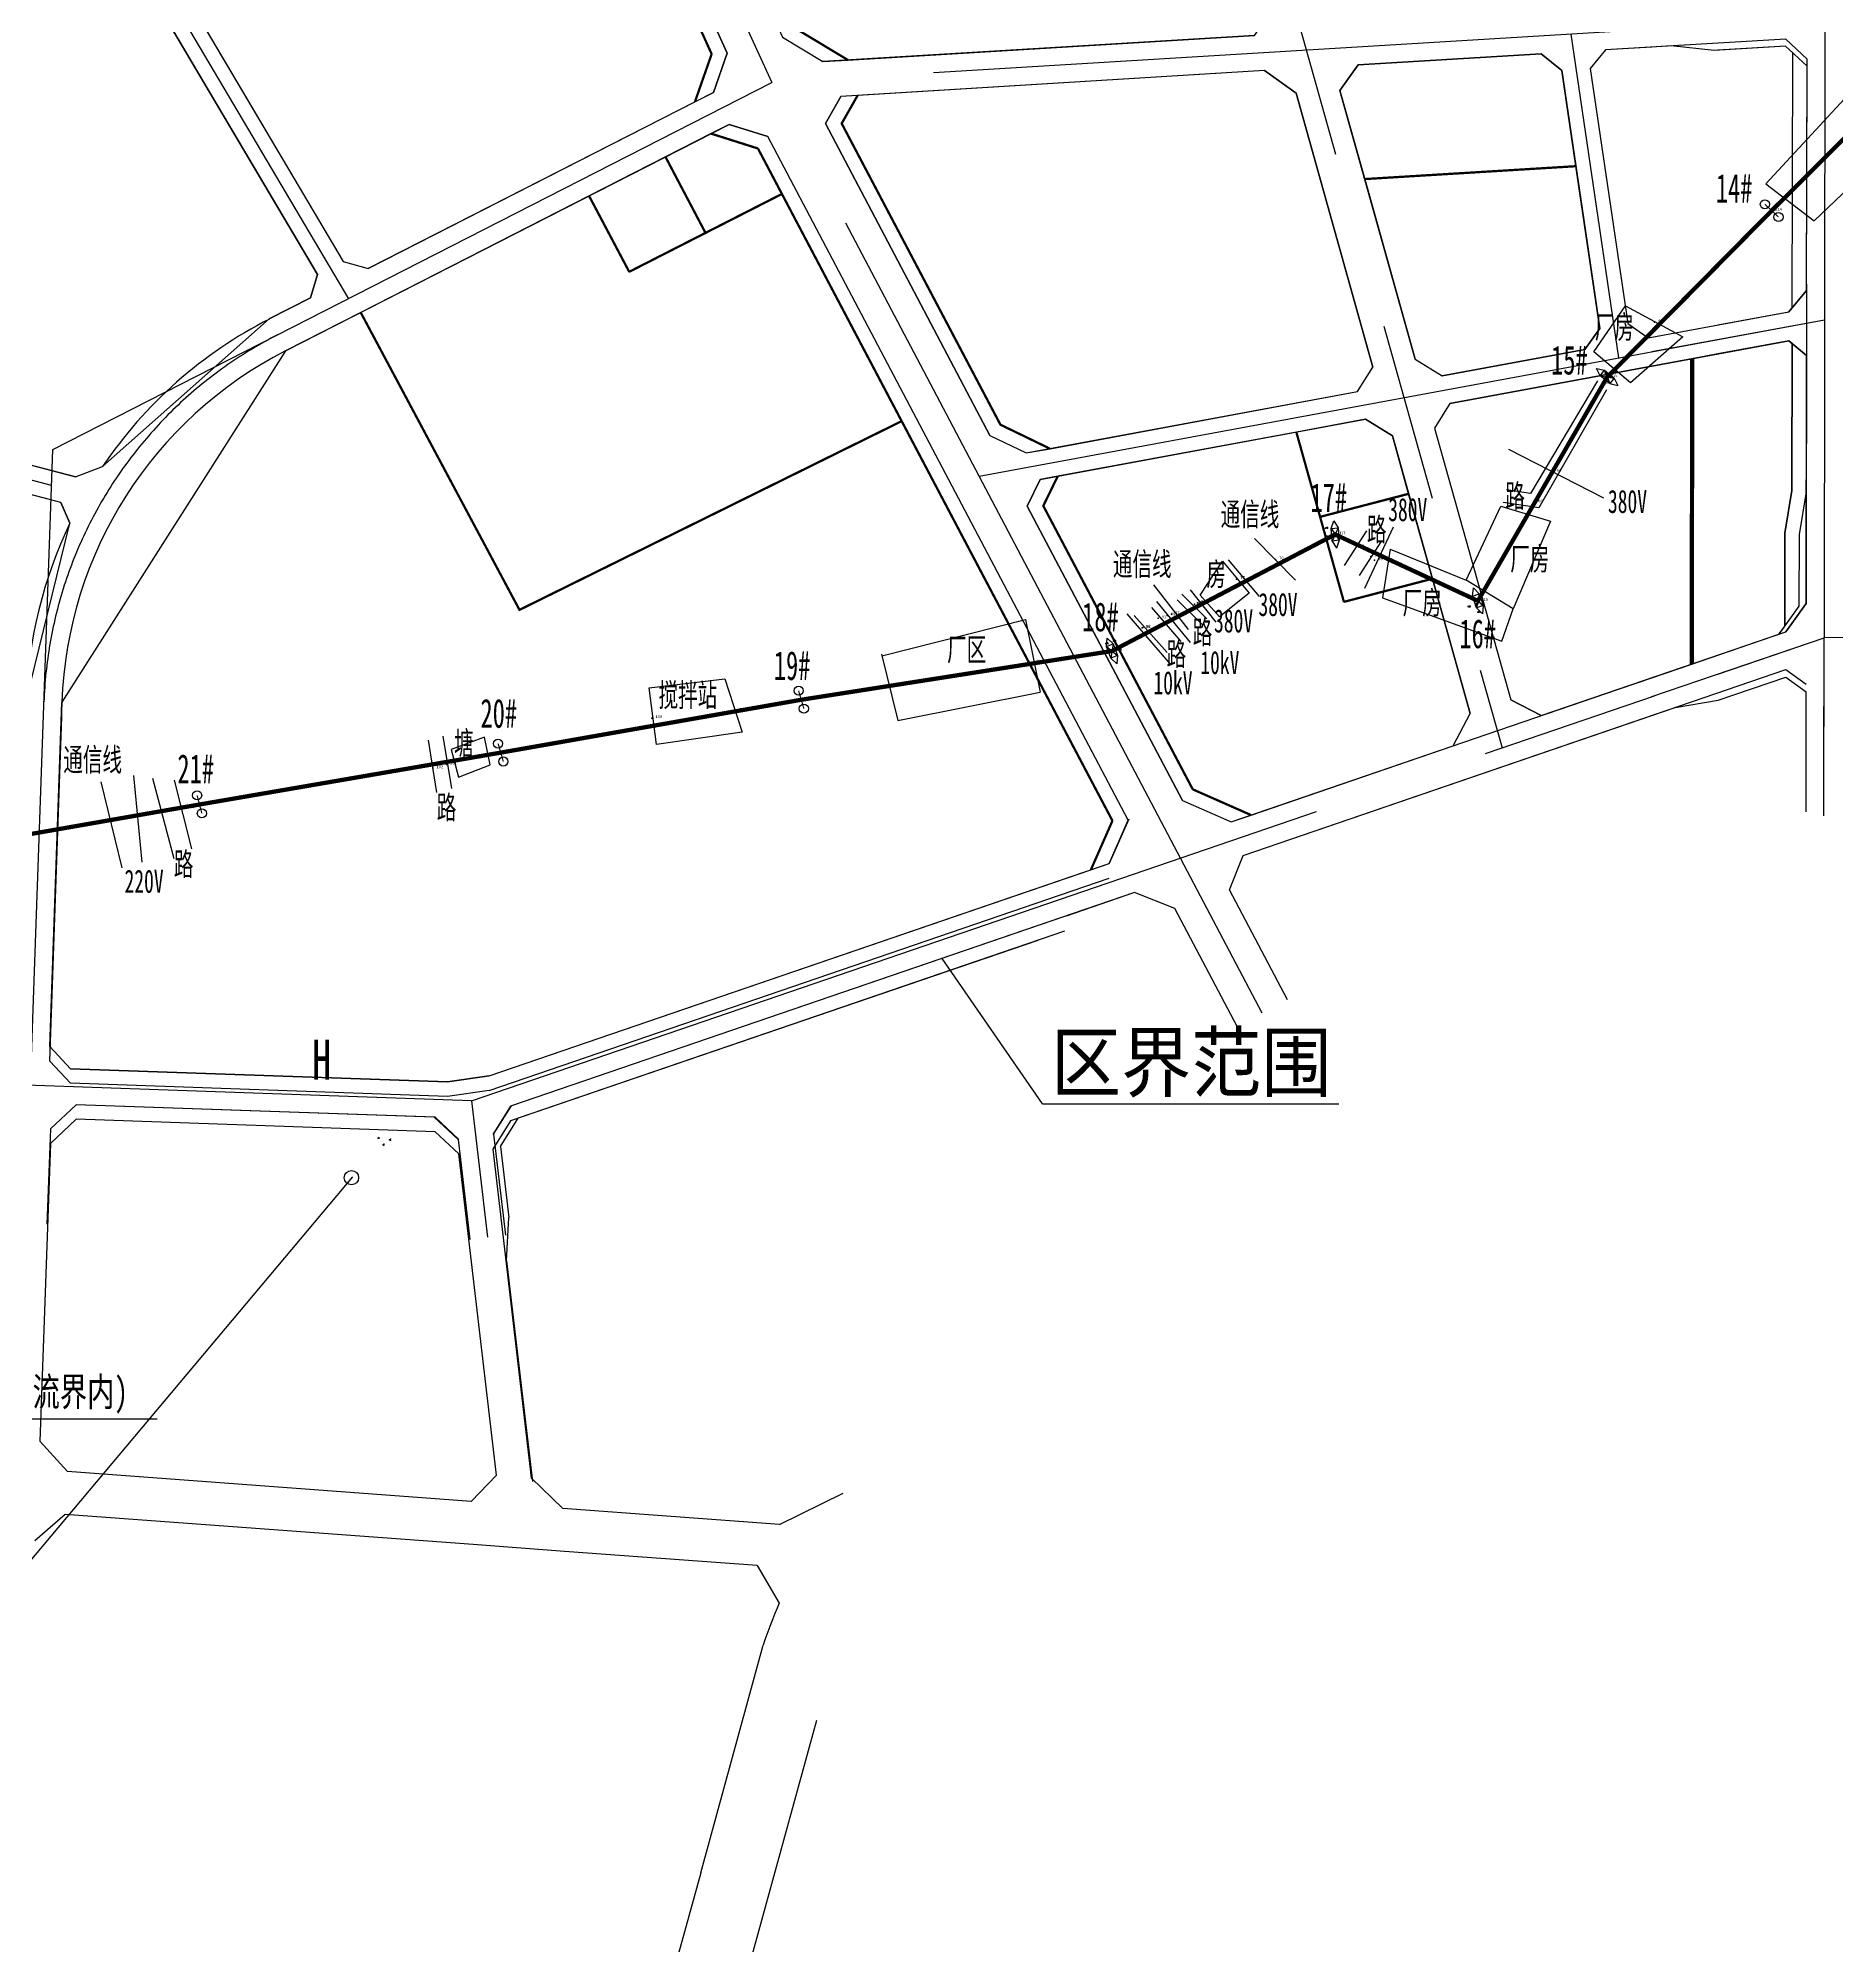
# Model space of a CAD drawing. Header units: inches. Extents: x 10610 to 28805, y 1423 to 10487.
# Drawn here: x 15224 to 16483, y 3544 to 4879 of the extents above; entities that cross this region are included whole.
import ezdxf

# ---------------------------------------------------------------- set-up
doc = ezdxf.new("R2010")
doc.units = ezdxf.units.IN
doc.header["$LTSCALE"] = 10
doc.header["$MEASUREMENT"] = 0
for name, pattern in [('CENTER', [2, 1.25, -0.25, 0.25, -0.25]), ('DASHED', [0.75, 0.5, -0.25]), ('DASHEDX2', [1.5, 1, -0.5])]:
    doc.linetypes.add(name, pattern=pattern)
for name, color, linetype in [('110kV', 1, 'Continuous'), ('1名称', 7, 'Continuous'), ('1地块界线', 7, 'DASHEDX2'), ('1道路中线', 7, 'CENTER'), ('1道路红线', 7, 'Continuous'), ('80m线', 7, 'DASHED'), ('B-C', 233, 'Continuous'), ('B-C51', 241, 'Continuous'), ('B-G11', 94, 'Continuous'), ('B-G12', 102, 'Continuous'), ('B-R21', 51, 'Continuous'), ('B-R22-X', 21, 'Continuous'), ('B-R22-Y', 21, 'Continuous'), ('B-R24', 72, 'Continuous'), ('B-U3', 144, 'Continuous'), ('Error_Layer', 7, 'Continuous'), ('g规划电缆隧道', 1, 'Continuous'), ('ZDH', 1, 'Continuous'), ('双流尖石二线迁改', 7, 'Continuous'), ('锦能图框', 7, 'Continuous'), ('防护绿地', 5, 'Continuous')]:
    doc.layers.add(name, color=color, linetype=linetype)
doc.styles.add('GTF_XW', font='', dxfattribs={"width": 0.85})
doc.styles.add('HZ', font='rs.shx', dxfattribs={"width": 0.8, "bigfont": 'hztxt.shx'})
doc.styles.get("Standard").update_dxf_attribs({"font": ''})
doc.styles.add('宋体', font='', dxfattribs={"width": 0.9})
doc.styles.get('GTF_XW').set_extended_font_data('SimSun')
doc.styles.get('Standard').set_extended_font_data('SimSun')
doc.styles.get('宋体').set_extended_font_data('SimSun')

# ---------------------------------------------------------------- blocks, each defined once
blk = doc.blocks.new('275275')
at = {"const_width": 1}
blk.add_lwpolyline([(16382.7, 6606.4), (16399, 6606.4)], dxfattribs=at)
for centre in [(16382.7, 6606.4), (16399, 6606.4)]:
    blk.add_circle(centre, 3.99)
blk = doc.blocks.new('2742745745')
at = {"color": 8}
for p in [(16437.401, 4758.197, -6.008), (16437.401, 4758.197, -6.008), (16355.268, 4680.086, -8.607), (16355.268, 4680.086, -8.607), (16318.642, 4637.023, -7.623), (16318.642, 4637.023, -7.623), (16322.276, 4641.812, -7.448), (16322.276, 4641.812, -7.448), (16284.488, 4575.569, -7.626), (16284.488, 4575.569, -7.626), (16271.453, 4554.075, -7.755), (16271.453, 4554.075, -7.755), (16131.844, 4531.61, -7.373), (16131.844, 4531.61, -7.373), (16090.146, 4514.142, -7.287), (16090.146, 4514.142, -7.287), (16146.566, 4522.682, -6.749), (16146.566, 4522.682, -6.749), (16156.858, 4516.265, -6.765), (16156.858, 4516.265, -6.765), (16159.441, 4513.598, -7.456), (16159.441, 4513.598, -7.456), (16062.845, 4500.224, -6.817), (16062.845, 4500.224, -6.817), (16063.11, 4500.565, -6.921), (16063.11, 4500.565, -6.921), (16008.008, 4472.918, -6.322), (16008.008, 4472.918, -6.322), (16014.34, 4474.877, -6.568), (16014.34, 4474.877, -6.568), (16017.257, 4475.79, -6.569), (16017.257, 4475.79, -6.569), (16033.391, 4482.792, -6.556), (16033.391, 4482.792, -6.556), (16035.474, 4483.736, -6.583), (16035.474, 4483.736, -6.583), (16231.751, 4485.115, -7.015), (16231.751, 4485.115, -7.015), (15996.769, 4466.127, -6.19), (15996.769, 4466.127, -6.19), (15997.168, 4466.397, -6.107), (15997.168, 4466.397, -6.107), (15975.7, 4450.016, -6.587), (15975.7, 4450.016, -6.587), (15920.342, 4441.891, -6.63), (15920.342, 4441.891, -6.63), (15712.493, 4408.16, -6.763), (15712.493, 4408.16, -6.763), (15758.165, 4415.894, -3.718), (15758.165, 4415.894, -3.718), (15653.698, 4403.063, -6.226), (15653.698, 4403.063, -6.226), (15500.416, 4368.015, -5.291), (15500.416, 4368.015, -5.291), (15509.907, 4370.625, -5.202), (15509.907, 4370.625, -5.202), (15547.864, 4378.919, -6.354), (15547.864, 4378.919, -6.354), (15326.341, 4339.92, -6.998), (15326.341, 4339.92, -6.998), (15329.981, 4340.905, -6.869), (15329.981, 4340.905, -6.869), (15337.136, 4342.613, -7.08), (15337.136, 4342.613, -7.08)]:
    blk.add_point(p, dxfattribs=at)
for s, p in [('Z14', (16439.901, 4758.197)), ('49', (16357.768, 4680.086)), ('63', (16321.142, 4637.023)), ('J15', (16324.776, 4641.812)), ('64', (16286.988, 4575.569)), ('66', (16273.953, 4554.075)), ('J17', (16134.344, 4531.61)), ('70', (16092.646, 4514.142)), ('59', (16149.066, 4522.682)), ('58', (16159.358, 4516.265)), ('56', (16161.941, 4513.598)), ('74', (16065.345, 4500.224)), ('72', (16065.61, 4500.565)), ('J15', (16234.251, 4485.115)), ('91', (16010.508, 4472.918)), ('89', (16016.84, 4474.877)), ('87', (16019.757, 4475.79)), ('83', (16035.891, 4482.792)), ('81', (16037.974, 4483.736)), ('96', (15999.269, 4466.127)), ('92', (15999.668, 4466.397)), ('J18', (15978.2, 4450.016)), ('98', (15922.842, 4441.891)), ('99', (15714.993, 4408.16)), ('Z19', (15760.665, 4415.894)), ('100', (15656.198, 4403.063)), ('Z20', (15550.364, 4378.919)), ('102', (15502.916, 4368.015)), ('101', (15512.407, 4370.625)), ('107', (15328.841, 4339.92)), ('106', (15332.481, 4340.905)), ('Z21', (15339.636, 4342.613))]:
    blk.add_text(s, height=2, dxfattribs=at).set_placement(p)

msp = doc.modelspace()

# ---------------------------------------------------------------- linework, layer by layer
for p, q in [((16558.2, 4911.9), (16433.2, 4777)), ((16467.2, 4751.1), (16611.3, 4889.1)), ((16433.2, 4777), (16467.2, 4751.1)), ((16312.8, 4659.5), (16335, 4691.5)), ((16335, 4691.5), (16375.3, 4669.8)), ((16375.3, 4669.8), (16338.5, 4637.7)), ((16338.5, 4637.7), (16312.8, 4659.5)), ((16317.3, 4642.6, -7.4), (16314.8, 4647.8, -7.4)), ((16314.8, 4647.8, -7.4), (16320.4, 4646.5, -7.4)), ((16317.3, 4642.6, -7.4), (16320.4, 4646.5, -7.4)), ((16320.4, 4646.5, -7.4), (16324.1, 4637.2, -7.4)), ((16320.4, 4646.5, -7.4), (16327.2, 4641, -7.4)), ((16315.4, 4639), (16268.6, 4560.2)), ((16321.7, 4632.9), (16274.3, 4550.2)), ((16317.3, 4642.6, -7.4), (16327.2, 4641, -7.4)), ((16324.1, 4637.2, -7.4), (16317.3, 4642.6, -7.4)), ((16327.2, 4641, -7.4), (16324.1, 4637.2, -7.4)), ((16324.1, 4637.2, -7.4), (16329.8, 4635.8, -7.4)), ((16327.2, 4641, -7.4), (16329.8, 4635.8, -7.4)), ((16253.1, 4591.3), (16319.7, 4557.1)), ((16274.3, 4550.2), (16249.4, 4554)), ((16268.6, 4560.2), (16251.7, 4562.7)), ((16129, 4535.7, -7.4), (16130.9, 4541.2, -7.4)), ((16130.9, 4541.2, -7.4), (16133.9, 4536.2, -7.4)), ((16223.5, 4499.5), (16247.8, 4551.3)), ((16247.8, 4551.3), (16282.5, 4540.8)), ((16282.5, 4540.8), (16256.4, 4479.5)), ((16075.5, 4528.7), (16104.1, 4499.5)), ((16129, 4535.7, -7.4), (16133.9, 4536.2, -7.4)), ((16129, 4535.7, -7.4), (16134.7, 4527.5, -7.4)), ((16129.8, 4527, -7.4), (16129, 4535.7, -7.4)), ((16133.9, 4536.2, -7.4), (16129.8, 4527, -7.4)), ((16134.7, 4527.5, -7.4), (16129.8, 4527, -7.4)), ((16129.8, 4527, -7.4), (16132.7, 4522, -7.4)), ((16134.7, 4527.5, -7.4), (16132.7, 4522, -7.4)), ((16133.9, 4536.2, -7.4), (16134.7, 4527.5, -7.4)), ((16138.5, 4509.9), (16154.1, 4534.2)), ((16149, 4502.9), (16164.6, 4527.2)), ((16152.7, 4493.9), (16172.6, 4536.9)), ((16037.3, 4489), (16053.1, 4512.8)), ((16053.1, 4512.8), (16071.7, 4490.4)), ((16057.1, 4513.9), (16078.6, 4488.1)), ((16170.4, 4521.2), (16164.9, 4487.2)), ((16170.4, 4521.2), (16223.5, 4499.5)), ((16256.4, 4479.5), (16223.5, 4499.5)), ((16004.7, 4496.4), (16029.1, 4465)), ((16030.3, 4492.8), (16048.4, 4470.3)), ((16050.9, 4474), (16037.3, 4489)), ((16071.7, 4490.4), (16050.9, 4474)), ((16164.9, 4487.2), (16248.6, 4456.9)), ((16228, 4488.4, -7), (16228.6, 4494.2, -7)), ((16228, 4488.4, -7), (16232.7, 4490, -7)), ((16228, 4488.4, -7), (16235.5, 4481.8, -7)), ((16230.8, 4480.2, -7), (16228, 4488.4, -7)), ((16228.6, 4494.2, -7), (16232.7, 4490, -7)), ((16232.7, 4490, -7), (16230.8, 4480.2, -7)), ((16232.7, 4490, -7), (16235.5, 4481.8, -7)), ((15986, 4476.1), (16016.7, 4440.6)), ((16006.9, 4484.7), (16030.3, 4455.9)), ((16235.5, 4481.8, -7), (16230.8, 4480.2, -7)), ((16230.8, 4480.2, -7), (16234.9, 4476, -7)), ((16235.5, 4481.8, -7), (16234.9, 4476, -7)), ((16248.6, 4456.9), (16256.4, 4479.5)), ((15814.6, 4446.6), (15915.1, 4472.1)), ((15915.1, 4472.1), (15925.3, 4421.3)), ((15814.3, 4447.7), (15825.8, 4401.3)), ((15971.9, 4453.2, -6.6), (15972.3, 4459, -6.6)), ((15971.9, 4453.2, -6.6), (15976.5, 4455, -6.6)), ((15971.9, 4453.2, -6.6), (15979.5, 4446.8, -6.6)), ((15974.9, 4445.1, -6.6), (15971.9, 4453.2, -6.6)), ((15972.3, 4459, -6.6), (15976.5, 4455, -6.6)), ((15976.5, 4455, -6.6), (15974.9, 4445.1, -6.6)), ((15979.5, 4446.8, -6.6), (15974.9, 4445.1, -6.6)), ((15976.5, 4455, -6.6), (15979.5, 4446.8, -6.6)), ((15979.5, 4446.8, -6.6), (15979.1, 4441, -6.6)), ((15974.9, 4445.1, -6.6), (15979.1, 4441, -6.6)), ((15651.8, 4424.3), (15704.7, 4430.5)), ((15656.9, 4384.6), (15651.8, 4424.3)), ((15704.7, 4430.5), (15716.8, 4393.1)), ((15825.8, 4401.3), (15925.3, 4421.3)), ((15716.8, 4393.1), (15656.9, 4384.6)), ((15497, 4387.7), (15503, 4351)), ((15507.4, 4390.5), (15513.4, 4353.8)), ((15536.5, 4389.8), (15513.3, 4381.2)), ((15513.3, 4381.2), (15518.4, 4361.8)), ((15540.5, 4370.4), (15536.5, 4389.8)), ((15518.4, 4361.8), (15540.5, 4370.4)), ((15268, 4358.5), (15282.8, 4298.3)), ((15290.9, 4362.8), (15296.8, 4302.2)), ((15304.2, 4361), (15319.1, 4304.7)), ((15319.4, 4359.7), (15331.4, 4311.6))]:
    msp.add_line(p, q)
at = {"color": 1}
for p, q in [((16024.5, 4489.7), (16042.1, 4472.5)), ((15991.1, 4474.8), (16014.2, 4448.9)), ((16003.3, 4480.5), (16023.9, 4456.6)), ((16021.2, 4485.8), (16038.8, 4468.5))]:
    msp.add_line(p, q, dxfattribs=at)
at = {"const_width": 3, "elevation": 0.1}
msp.add_lwpolyline([(17988.2, 5596.7), (17790.6, 5548.7), (17676.1, 5521.5), (17481, 5477.1), (17257.1, 5421.4), (17052.5, 5373), (16900, 5221.7), (16746.6, 5067.1), (16437.4, 4758.2), (16322.3, 4641.8), (16231.8, 4485.1), (16131.8, 4531.6), (15975.7, 4450), (15758.2, 4415.9), (15547.9, 4378.9), (15337.1, 4342.6), (15125, 4305.5), (14909.1, 4267.4), (14686, 4275.4)], dxfattribs=at)
at = {"layer": '1地块界线', "color": 8, "ltscale": 20, "const_width": 1.6, "flags": 128}
for points in [[(15541.8, 5206.5), (15695.5, 4867.8)], [(15685.3, 5035.4), (15752.9, 4886.5), (15790.9, 4863.6)], [(15695.5, 4867.8), (15683.8, 4834.4)], [(15797.7, 4838.9), (15786.5, 4819.2), (15897.6, 4608.4), (15932.3, 4591.6)], [(15695.1, 4812.1), (15727.9, 4801.7)], [(15691.2, 4742.6), (15663.2, 4795.8)], [(15877.6, 4517.7), (15727.9, 4801.7)], [(16152.6, 4780.3), (16300.3, 4789.3)], [(15637.8, 4715.4), (15609.7, 4768.5)], [(15637.8, 4715.4), (15744.7, 4769.9)], [(15828.5, 4610.9), (15561, 4478.8), (15449.9, 4686.9)], [(16104.7, 4603.2), (16138, 4484.4)], [(16032.2, 4353.2), (15927.6, 4551.6), (15937.7, 4572.3)], [(16121.3, 4543.9), (16183.2, 4560)], [(15976, 4331.2), (15877.6, 4517.7)], [(16138, 4484.4), (16199.9, 4500.6)], [(16032.2, 4353.2), (16073, 4335.2)], [(15976, 4331.2), (15960.9, 4296.9)]]:
    msp.add_lwpolyline(points, dxfattribs=at)
at = {"layer": '1道路中线', "color": 8, "ltscale": 50}
for p, q in [((15963.3, 5399.5), (16248.7, 4382.2)), ((15213.2, 5082.4), (15441.3, 4696.6)), ((16474.6, 4892.5), (15737.5, 4847.8)), ((16474.6, 4892.5), (16474, 4459.3)), ((16474.6, 4892.5), (16474, 4459.3)), ((16474.6, 4892.5), (16474, 4459.3)), ((16474.6, 4892.5), (16474, 4459.3)), ((16474.6, 4892.5), (16474, 4459.3)), ((16474.6, 4892.5), (16474, 4459.3)), ((15234.4, 4591), (15737.5, 4847.8)), ((16080.9, 4196.5), (15737.5, 4847.8)), ((15882.8, 4572.3), (16474.3, 4681.9)), ((16353.6, 4659.6), (16474.3, 4681.9)), ((16353.6, 4659.6), (16474.3, 4681.9)), ((16353.6, 4659.6), (16474.3, 4681.9)), ((16353.6, 4659.6), (16474.3, 4681.9)), ((16399.8, 4668.1), (16474.3, 4681.9)), ((15233.5, 4565.9), (14977.7, 4633.4)), ((15218.7, 4146.1), (15234.4, 4591)), ((15218.7, 4146.1), (15234.4, 4591)), ((15527.5, 4135.3), (16474, 4459.3)), ((15527.5, 4135.3), (16474, 4459.3)), ((16353.6, 4418.1), (16474, 4459.3)), ((16353.6, 4418.1), (16474, 4459.3)), ((16353.6, 4418.1), (16474, 4459.3)), ((16353.6, 4418.1), (16474, 4459.3)), ((16399.8, 4433.9), (16474, 4459.3)), ((16473.9, 4334.6), (16474, 4459.3)), ((16473.9, 4334.6), (16474, 4459.3)), ((16473.9, 4334.6), (16474, 4459.3)), ((16473.9, 4334.6), (16474, 4459.3)), ((16473.9, 4334.6), (16474, 4459.3)), ((16473.9, 4363.6), (16474, 4459.3)), ((17167.7, 4463.6), (16474, 4459.3)), ((15527.5, 4135.3), (14750.3, 4162.6)), ((15527.5, 4135.3), (14750.3, 4162.6)), ((15527.5, 4135.3), (15538.7, 4039.7)), ((15527.5, 4135.3), (15538.7, 4039.7))]:
    msp.add_line(p, q, dxfattribs=at)
at = {"layer": '1道路中线', "color": 8, "linetype": 'CENTER', "ltscale": 20}
msp.add_line((17465.4, 4465.5), (16474, 4459.3), dxfattribs=at)
msp.add_line((17465.4, 4465.5), (16474, 4459.3), dxfattribs=at)
msp.add_line((17465.4, 4465.5), (16474, 4459.3), dxfattribs=at)
msp.add_line((17465.4, 4465.5), (16474, 4459.3), dxfattribs=at)
msp.add_line((17465.4, 4465.5), (16474, 4459.3), dxfattribs=at)
at = {"layer": '1道路中线', "color": 8, "ltscale": 50}
for points in [[(15552.5, 5255.5), (15737.5, 4847.8)], [(16296.7, 4881.7), (16330.2, 4655.2)]]:
    msp.add_lwpolyline(points, dxfattribs=at)
msp.add_arc((15528, 4404), 300, 117.041, 177.9852, dxfattribs=at)
at = {"layer": '1道路红线', "color": 8}
for p, q in [((15549.1, 5214.6), (15706.3, 4868.3)), ((15237.4, 5061.1), (15437.5, 4722.7)), ((15219.5, 5052), (15419.6, 4713.6)), ((15745.1, 4879.5), (15773.3, 4862.5)), ((15745.1, 4879.5), (15773.3, 4862.5)), ((16075.5, 4880.8), (15773.3, 4862.5)), ((16075.5, 4880.8), (15773.3, 4862.5)), ((16367, 4873.5), (16353.6, 4872.7)), ((15706.3, 4868.3), (15696.7, 4841)), ((16135.2, 4842.3), (16147.9, 4860.2)), ((16147.9, 4860.2), (16276.1, 4868)), ((16276.1, 4868), (16290.4, 4856.3)), ((16082.4, 4856.2), (15785.8, 4838.2)), ((16082.4, 4856.2), (16104.6, 4840.4)), ((16290.4, 4856.3), (16317.1, 4675.7)), ((16461.8, 4702.3), (16462.1, 4859.2)), ((16461.8, 4702.3), (16462.1, 4859.2)), ((15696.7, 4841), (15455, 4717.6)), ((15775.2, 4819.3), (15785.8, 4838.2)), ((16104.6, 4840.4), (16158.3, 4648.7)), ((16187.9, 4654.2), (16135.2, 4842.3)), ((15397.3, 4660.1), (15707.7, 4818.6)), ((15886.5, 4522.4), (15734.9, 4810)), ((15890.3, 4600.9), (15775.2, 4819.3)), ((16461.8, 4702.3), (16449.5, 4687.5)), ((16461.7, 4706.7), (16461.6, 4483.3)), ((15414.8, 4697.1), (15385.9, 4682.4)), ((16353.6, 4669.7), (16449.5, 4687.5)), ((16317.1, 4675.7), (16306.6, 4661)), ((16306.6, 4661), (16206.7, 4642.5)), ((16212.2, 4623.2), (16449.5, 4667.2)), ((16353.6, 4649.4), (16449.5, 4667.2)), ((16449.5, 4667.2), (16461.8, 4656.9)), ((16147.6, 4631.6), (16158.3, 4648.7)), ((16187.9, 4654.2), (16206.7, 4642.5)), ((16461.8, 4656.9), (16461.6, 4561.5)), ((16461.8, 4656.9), (16461.6, 4561.5)), ((15250.3, 4571.8), (14999.6, 4638)), ((15915.7, 4588.6), (16147.6, 4631.6)), ((16212.2, 4623.2), (16201.5, 4606)), ((15240, 4553.9), (14997.5, 4617.9)), ((15925.5, 4570), (16153.1, 4612.2)), ((16153.1, 4612.2), (16171.9, 4600.5)), ((15890.3, 4600.9), (15915.7, 4588.6)), ((16171.9, 4600.5), (16226.4, 4406.2)), ((16201.5, 4606), (16254.8, 4415.9)), ((15916.4, 4551.4), (15925.5, 4570)), ((16461.6, 4561.5), (16456.6, 4531.5)), ((16461.6, 4561.5), (16456.6, 4531.5)), ((16025, 4345.4), (15916.4, 4551.4)), ((16456.6, 4531.5), (16456.5, 4481.5)), ((16456.6, 4531.5), (16456.5, 4481.5)), ((15987.1, 4331.6), (15886.5, 4522.4)), ((16456.5, 4481.5), (16442.3, 4461.7)), ((16456.5, 4481.5), (16442.3, 4461.7)), ((16461.6, 4483.3), (16447.3, 4463.4)), ((16205, 4380.4), (16447.3, 4463.4)), ((16353.6, 4431.3), (16442.3, 4461.7)), ((16067.6, 4307), (16447.3, 4437)), ((16447.3, 4437), (16461.4, 4426.8)), ((16276.1, 4404.8), (16353.6, 4431.3)), ((16400, 4415.5), (16447.3, 4431.7)), ((16400, 4415.5), (16447.3, 4431.7)), ((16447.3, 4431.7), (16461.4, 4421.5)), ((16447.3, 4431.7), (16461.4, 4421.5)), ((16461.4, 4337.5), (16461.4, 4421.5)), ((15232.2, 4173.2), (15240.7, 4414.1)), ((15232.2, 4173.2), (15240.7, 4414.1)), ((16214.5, 4383.7), (16226.4, 4406.2)), ((16276.1, 4404.8), (16254.8, 4415.9)), ((16353.6, 4404.9), (16369.9, 4410.5)), ((16369.9, 4410.5), (16400, 4415.5)), ((16369.9, 4410.5), (16400, 4415.5)), ((15232.2, 4163), (15240.7, 4404)), ((16067.6, 4307), (16353.6, 4404.9)), ((16059, 4330.5), (16214.5, 4383.7)), ((16059, 4330.5), (16205, 4380.4)), ((16025, 4345.4), (16059, 4330.5)), ((15987.4, 4332.3), (15973.7, 4301.3)), ((15987.1, 4331.6), (15973.7, 4301.3)), ((15539.8, 4152.7), (15973.7, 4301.3)), ((15539.8, 4152.7), (15973.7, 4301.3)), ((15539.8, 4152.7), (15973.7, 4301.3)), ((15539.8, 4152.7), (15973.7, 4301.3)), ((16058, 4282.8), (16067.6, 4307)), ((16058, 4282.8), (16067.6, 4307)), ((15539.8, 4142.5), (15973.7, 4291.1)), ((15991.5, 4280.9), (15555.3, 4131.6)), ((15991.5, 4280.9), (15555.3, 4131.6)), ((15991.5, 4280.9), (15943.6, 4264.5)), ((16019.7, 4269.7), (15991.5, 4280.9)), ((16019.7, 4269.7), (15991.5, 4280.9)), ((16098.6, 4205.8), (16058, 4282.8)), ((15942.5, 4264.1), (15554.8, 4131.4)), ((15942.5, 4264.1), (15554.8, 4131.4)), ((16063.2, 4187.2), (16019.7, 4269.7)), ((15942.5, 4253.9), (15554.8, 4121.2)), ((15923.7, 4247.5), (15560.1, 4123)), ((15916.5, 4245), (15560.1, 4123)), ((15246.7, 4157.6), (15232.2, 4173.2)), ((15246.7, 4157.6), (15232.2, 4173.2)), ((15246.7, 4147.5), (15232.2, 4163)), ((15510.7, 4148.4), (15246.7, 4157.6)), ((15510.7, 4148.4), (15246.7, 4157.6)), ((15510.7, 4148.4), (15246.7, 4157.6)), ((15510.7, 4148.4), (15246.7, 4157.6)), ((15539.8, 4152.7), (15510.7, 4148.4)), ((15539.8, 4152.7), (15510.7, 4148.4)), ((15539.8, 4152.7), (15510.7, 4148.4)), ((15539.8, 4152.7), (15510.7, 4148.4)), ((15510.7, 4138.2), (15246.7, 4147.5)), ((15539.8, 4142.5), (15510.7, 4138.2)), ((15250.8, 4132.5), (15232.7, 4115.6)), ((15250.8, 4132.5), (15232.7, 4115.6)), ((15501.3, 4123.7), (15250.8, 4132.5)), ((15501.9, 4123.7), (15250.8, 4132.5)), ((15501.3, 4123.7), (15250.8, 4132.5)), ((15501.9, 4123.7), (15250.8, 4132.5)), ((15554.8, 4131.4), (15542.3, 4111.6)), ((15554.8, 4131.4), (15542.3, 4111.6)), ((15542.8, 4111.8), (15555.3, 4131.6)), ((15542.8, 4111.8), (15555.3, 4131.6)), ((15232.7, 4115.6), (15230.3, 4048.9)), ((15232.7, 4115.6), (15230.3, 4048.9)), ((15250.8, 4122.3), (15232.7, 4105.4)), ((15501.9, 4113.5), (15250.8, 4122.3)), ((15518.1, 4108.2), (15501.3, 4123.7)), ((15518.1, 4108.2), (15501.3, 4123.7)), ((15501.9, 4123.7), (15518.6, 4108.2)), ((15501.9, 4123.7), (15518.6, 4108.2)), ((15501.9, 4113.5), (15518.6, 4098)), ((15554.8, 4121.2), (15542.3, 4101.4)), ((15547.7, 4103.3), (15560.1, 4123)), ((15547.7, 4103.3), (15560.1, 4123)), ((15232.7, 4105.4), (15225.4, 3897.1)), ((15518.1, 4108.2), (15526.2, 4038.2)), ((15518.1, 4108.2), (15526.2, 4038.2)), ((15542.3, 4101.4), (15569.2, 3871.4)), ((15542.8, 4111.8), (15551.1, 4041.1)), ((15542.8, 4111.8), (15551.1, 4041.1)), ((15547.7, 4103.3), (15553.5, 4053.6)), ((15544.8, 3873.2), (15518.6, 4098)), ((15552, 4023.2), (15553.5, 4053.6)), ((15552, 4023.2), (15570, 3868.9)), ((15225.4, 3897.1), (15244.6, 3875.7)), ((15527.2, 3854.8), (15244.6, 3875.7)), ((15527.2, 3854.8), (15544.8, 3873.2)), ((15569.2, 3871.4), (15591.4, 3850)), ((15742.9, 3838.8), (15787.5, 3860.6)), ((15243.1, 3845.7), (15221.9, 3827.2)), ((15528.6, 3824.6), (15243.1, 3845.7)), ((15742.9, 3838.8), (15591.4, 3850)), ((15592.5, 3819.9), (15528.6, 3824.6)), ((15727.4, 3809.9), (15592.5, 3819.9)), ((15727.4, 3809.9), (15742.8, 3783.7)), ((15687.9, 3595), (15731.5, 3754.2)), ((15705.4, 3469.9), (15769, 3701.7)), ((15705.4, 3469.9), (15769, 3701.7)), ((15687.9, 3595), (15668.2, 3523.2))]:
    msp.add_line(p, q, dxfattribs=at)
for points in [[(16367, 4873.5), (16353.6, 4872.7)], [(16367, 4873.5), (16353.6, 4872.7)], [(16367, 4873.5), (16353.6, 4872.7)], [(16397.2, 4870.3), (16367, 4873.5)], [(16397.2, 4870.3), (16367, 4873.5)], [(16397.2, 4870.3), (16367, 4873.5)], [(16397.2, 4870.3), (16367, 4873.5)], [(16397.2, 4870.3), (16367, 4873.5)], [(16397.2, 4870.3), (16367, 4873.5)], [(16447.1, 4873.3), (16397.2, 4870.3)], [(16447.1, 4873.3), (16397.2, 4870.3)], [(16447.1, 4873.3), (16397.2, 4870.3)], [(16447.1, 4873.3), (16397.2, 4870.3)], [(16447.1, 4873.3), (16397.2, 4870.3)], [(16447.1, 4873.3), (16397.2, 4870.3)], [(16447.1, 4873.3), (16399.8, 4870.5)], [(16447.1, 4873.3), (16399.8, 4870.5)], [(16462.1, 4859.2), (16447.1, 4873.3)], [(16462.1, 4859.2), (16447.1, 4873.3)], [(16462.1, 4859.2), (16447.1, 4873.3)], [(16462.1, 4859.2), (16447.1, 4873.3)], [(16462.1, 4859.2), (16447.1, 4873.3)], [(16462.1, 4859.2), (16447.1, 4873.3)], [(16462.1, 4859.2), (16447.1, 4873.3)], [(16462.1, 4859.2), (16447.1, 4873.3)], [(16353.6, 4872.7), (16321.1, 4870.7), (16310.4, 4857.6), (16336.8, 4679.3), (16350.9, 4669.2), (16449.5, 4687.5)], [(16461.8, 4702.3), (16462.1, 4859.2)], [(16461.8, 4702.3), (16462.1, 4859.2)], [(16461.8, 4702.3), (16462.1, 4859.2)], [(16461.8, 4702.3), (16462.1, 4859.2)], [(16461.8, 4702.3), (16462.1, 4859.2)], [(16461.8, 4702.3), (16462.1, 4859.2)], [(16461.8, 4702.3), (16462.1, 4859.2)], [(16461.8, 4702.3), (16462.1, 4859.2)], [(15707.7, 4818.6), (15734.9, 4810)], [(15419.6, 4713.6), (15414.8, 4697.1)], [(15437.5, 4722.7), (15455, 4717.6)], [(16461.8, 4702.3), (16449.5, 4687.5)], [(16461.8, 4702.3), (16449.5, 4687.5)], [(16461.8, 4702.3), (16449.5, 4687.5)], [(16461.8, 4702.3), (16449.5, 4687.5)], [(16461.8, 4702.3), (16449.5, 4687.5)], [(16461.8, 4702.3), (16449.5, 4687.5)], [(16461.8, 4702.3), (16449.5, 4687.5)], [(16461.8, 4702.3), (16449.5, 4687.5)], [(16461.8, 4702.3), (16449.5, 4687.5)], [(16461.8, 4702.3), (16449.5, 4687.5)], [(16353.6, 4669.7), (16449.5, 4687.5)], [(16353.6, 4669.7), (16449.5, 4687.5)], [(16353.6, 4669.7), (16449.5, 4687.5)], [(16399.8, 4678.3), (16449.5, 4687.5)], [(16353.6, 4649.4), (16449.5, 4667.2)], [(16353.6, 4649.4), (16449.5, 4667.2)], [(16353.6, 4649.4), (16449.5, 4667.2)], [(16399.8, 4657.9), (16449.5, 4667.2)], [(16449.5, 4667.2), (16461.8, 4656.9)], [(16449.5, 4667.2), (16461.8, 4656.9)], [(16449.5, 4667.2), (16461.8, 4656.9)], [(16449.5, 4667.2), (16461.8, 4656.9)], [(16449.5, 4667.2), (16461.8, 4656.9)], [(16449.5, 4667.2), (16461.8, 4656.9)], [(16449.5, 4667.2), (16461.8, 4656.9)], [(16449.5, 4667.2), (16461.8, 4656.9)], [(16449.5, 4667.2), (16461.8, 4656.9)], [(16449.5, 4667.2), (16461.8, 4656.9)], [(16461.8, 4656.9), (16461.6, 4561.5)], [(16461.8, 4656.9), (16461.6, 4561.5)], [(16461.8, 4656.9), (16461.6, 4561.5)], [(16461.8, 4656.9), (16461.6, 4561.5)], [(16461.8, 4656.9), (16461.6, 4561.5)], [(16461.8, 4656.9), (16461.6, 4561.5)], [(16461.8, 4656.9), (16461.6, 4561.5)], [(16461.8, 4656.9), (16461.6, 4561.5)], [(15250.3, 4571.8), (15269.2, 4579.1)], [(15240, 4553.9), (15246.4, 4539.5)], [(16461.6, 4561.5), (16456.6, 4531.5)], [(16461.6, 4561.5), (16456.6, 4531.5)], [(16461.6, 4561.5), (16456.6, 4531.5)], [(16461.6, 4561.5), (16456.6, 4531.5)], [(16461.6, 4561.5), (16456.6, 4531.5)], [(16461.6, 4561.5), (16456.6, 4531.5)], [(16461.6, 4561.5), (16456.6, 4531.5)], [(16461.6, 4561.5), (16456.6, 4531.5)], [(16456.6, 4531.5), (16456.5, 4481.5)], [(16456.6, 4531.5), (16456.5, 4481.5)], [(16456.6, 4531.5), (16456.5, 4481.5)], [(16456.6, 4531.5), (16456.5, 4481.5)], [(16456.6, 4531.5), (16456.5, 4481.5)], [(16456.6, 4531.5), (16456.5, 4481.5)], [(16456.6, 4531.5), (16456.5, 4481.5)], [(16456.6, 4531.5), (16456.5, 4481.5)], [(16456.5, 4481.5), (16442.3, 4461.7)], [(16456.5, 4481.5), (16442.3, 4461.7)], [(16456.5, 4481.5), (16442.3, 4461.7)], [(16456.5, 4481.5), (16442.3, 4461.7)], [(16456.5, 4481.5), (16442.3, 4461.7)], [(16456.5, 4481.5), (16442.3, 4461.7)], [(16456.5, 4481.5), (16442.3, 4461.7)], [(16456.5, 4481.5), (16442.3, 4461.7)], [(16353.6, 4431.3), (16442.3, 4461.7)], [(16353.6, 4431.3), (16442.3, 4461.7)], [(16353.6, 4431.3), (16442.3, 4461.7)], [(16399.8, 4447.1), (16442.3, 4461.7)], [(16400, 4415.5), (16447.3, 4431.7)], [(16400, 4415.5), (16447.3, 4431.7)], [(16400, 4415.5), (16447.3, 4431.7)], [(16400, 4415.5), (16447.3, 4431.7)], [(16400, 4415.5), (16447.3, 4431.7)], [(16400, 4415.5), (16447.3, 4431.7)], [(16400, 4415.5), (16447.3, 4431.7)], [(16400, 4415.5), (16447.3, 4431.7)], [(16447.3, 4431.7), (16461.4, 4421.5)], [(16447.3, 4431.7), (16461.4, 4421.5)], [(16447.3, 4431.7), (16461.4, 4421.5)], [(16447.3, 4431.7), (16461.4, 4421.5)], [(16447.3, 4431.7), (16461.4, 4421.5)], [(16447.3, 4431.7), (16461.4, 4421.5)], [(16447.3, 4431.7), (16461.4, 4421.5)], [(16447.3, 4431.7), (16461.4, 4421.5)], [(16461.4, 4337.5), (16461.4, 4421.5)], [(16461.4, 4337.5), (16461.4, 4421.5)], [(16461.4, 4337.5), (16461.4, 4421.5)], [(16461.4, 4363.6), (16461.4, 4421.5)], [(15246.7, 4157.6), (15232.2, 4173.2), (15240.7, 4414.1)], [(15246.7, 4157.6), (15232.2, 4173.2), (15240.7, 4414.1)], [(16353.6, 4404.9), (16369.9, 4410.5)], [(16353.6, 4404.9), (16369.9, 4410.5)], [(16353.6, 4404.9), (16369.9, 4410.5)], [(16369.9, 4410.5), (16400, 4415.5)], [(16369.9, 4410.5), (16400, 4415.5)], [(16369.9, 4410.5), (16400, 4415.5)], [(16369.9, 4410.5), (16400, 4415.5)], [(16369.9, 4410.5), (16400, 4415.5)], [(16369.9, 4410.5), (16400, 4415.5)], [(16399.8, 4415.4), (16400, 4415.5)], [(16399.8, 4415.4), (16400, 4415.5)]]:
    msp.add_lwpolyline(points, dxfattribs=at)
for centre, radius, start, end in [((15528, 4404), 312.5, 117.041, 145.9249), ((15528, 4404), 287.5, 117.041, 177.9852), ((15528, 4404), 312.5, 154.3075, 177.9852), ((16088.7, 3634.3), 376.8, 156.6408, 161.4466)]:
    msp.add_arc(centre, radius, start, end, dxfattribs=at)
at = {"layer": '80m线', "color": 8, "ltscale": 150, "const_width": 3, "flags": 128}
msp.add_lwpolyline([(16381.8, 4654.6), (16381.4, 4440.8)], dxfattribs=at)
at = {"layer": 'B-C', "color": 8}
for points in [[(15541.8, 5206.5), (15536.8, 5208.3), (15240, 5056.7), (15437.5, 4722.7), (15455, 4717.6), (15683.8, 4834.4), (15695.5, 4867.8)], [(15828.5, 4610.9), (15744.7, 4769.9), (15637.8, 4715.4), (15609.7, 4768.5), (15449.9, 4686.9), (15561, 4478.8)], [(15246.4, 4539.5), (15240, 4553.9), (14997.5, 4617.9), (14983.7, 4609.9), (14916.4, 4229.3), (15208.8, 4219), (15215.7, 4415)], [(15246.4, 4539.5), (15240, 4553.9), (14997.5, 4617.9), (14983.7, 4609.9), (14916.4, 4229.3), (15208.8, 4219), (15215.7, 4415)]]:
    msp.add_lwpolyline(points, close=True, dxfattribs=at)
at = {"layer": 'B-C51', "color": 8}
msp.add_lwpolyline([(16452.1, 4868.6), (16447.1, 4873.3), (16397.2, 4870.3), (16367, 4873.5), (16353.6, 4872.7), (16321.1, 4870.7), (16310.4, 4857.6), (16336.8, 4679.3), (16350.9, 4669.2), (16449.5, 4687.5), (16451.8, 4690.3)], close=True, dxfattribs=at)
at = {"layer": 'B-G11', "color": 8}
msp.add_lwpolyline([(16290.4, 4856.3), (16276.1, 4868), (16147.9, 4860.2), (16135.2, 4842.3), (16152.6, 4780.3), (16300.3, 4789.3)], close=True, dxfattribs=at)
at = {"layer": 'B-G12', "color": 8}
for points in [[(15549.1, 5214.5), (15536.8, 5208.3), (15541.8, 5206.5), (15695.5, 4867.8), (15683.8, 4834.4), (15696.7, 4841), (15706.3, 4868.3)], [(15696.7, 5057), (15684.2, 5054.8), (15674.2, 5035.7), (15745.1, 4879.5), (15773.3, 4862.5), (15790.9, 4863.6), (15752.9, 4886.5), (15685.3, 5035.4)], [(15786.5, 4819.2), (15797.7, 4838.9), (15785.8, 4838.2), (15775.2, 4819.3), (15890.3, 4600.9), (15915.7, 4588.6), (15932.3, 4591.6), (15897.6, 4608.4)], [(15734.9, 4810), (15707.7, 4818.6), (15695.1, 4812.1), (15727.9, 4801.7), (15877.6, 4517.7), (15976, 4331.2), (15960.9, 4296.9), (15973.7, 4301.3), (15987.1, 4331.6), (15886.5, 4522.4)], [(15927.6, 4551.6), (15937.7, 4572.3), (15925.5, 4570), (15916.4, 4551.4), (16025, 4345.4), (16059, 4330.5), (16073, 4335.2), (16032.2, 4353.2)]]:
    msp.add_lwpolyline(points, close=True, dxfattribs=at)
at = {"layer": 'B-R21', "color": 8}
for points in [[(16031.3, 5101.6), (16012.5, 5113.4), (15696.7, 5057), (15685.3, 5035.4), (15752.9, 4886.5), (15790.9, 4863.6), (16075.5, 4880.8), (16088.2, 4898.7)], [(16104.6, 4840.4), (16082.4, 4856.2), (15797.7, 4838.9), (15786.5, 4819.2), (15897.6, 4608.4), (15932.3, 4591.6), (16147.6, 4631.6), (16158.3, 4648.7)], [(16451.6, 4562.4), (16451.8, 4665.3), (16449.5, 4667.2), (16399.8, 4657.9), (16381.8, 4654.6), (16381.4, 4440.8), (16442.3, 4461.7), (16446.5, 4467.5), (16446.6, 4532.4)], [(16381.8, 4654.6), (16353.6, 4649.4), (16212.2, 4623.2), (16201.5, 4606), (16254.8, 4415.9), (16276.1, 4404.8), (16353.6, 4431.3), (16381.4, 4440.8)], [(16104.7, 4603.2), (15937.7, 4572.3), (15927.6, 4551.6), (16032.2, 4353.2), (16073, 4335.2), (16214.5, 4383.7), (16226.4, 4406.2), (16199.9, 4500.6), (16138, 4484.4)]]:
    msp.add_lwpolyline(points, close=True, dxfattribs=at)
at = {"layer": 'B-R22-X', "color": 8}
msp.add_lwpolyline([(16300.3, 4789.3), (16152.6, 4780.3), (16187.9, 4654.2), (16206.7, 4642.5), (16306.6, 4661), (16317.1, 4675.7)], close=True, dxfattribs=at)
at = {"layer": 'B-R22-Y', "color": 8}
msp.add_lwpolyline([(16183.2, 4560), (16121.3, 4543.9), (16138, 4484.4), (16199.9, 4500.6)], close=True, dxfattribs=at)
at = {"layer": 'B-R24', "color": 8}
msp.add_lwpolyline([(16171.9, 4600.5), (16153.1, 4612.2), (16104.7, 4603.2), (16121.3, 4543.9), (16183.2, 4560)], close=True, dxfattribs=at)
at = {"layer": 'B-U3', "color": 8}
for points in [[(15727.9, 4801.7), (15695.1, 4812.1), (15663.2, 4795.8), (15691.2, 4742.6), (15744.7, 4769.9)], [(15663.2, 4795.8), (15609.7, 4768.5), (15637.8, 4715.4), (15691.2, 4742.6)]]:
    msp.add_lwpolyline(points, close=True, dxfattribs=at)
at = {"layer": 'Error_Layer', "color": 8}
for points in [[(15541.8, 5206.5), (15536.8, 5208.3), (15240, 5056.7), (15437.5, 4722.7), (15455, 4717.6), (15683.8, 4834.4), (15695.5, 4867.8)], [(15549.1, 5214.5), (15536.8, 5208.3), (15541.8, 5206.5), (15695.5, 4867.8), (15683.8, 4834.4), (15696.7, 4841), (15706.3, 4868.3)], [(16031.3, 5101.6), (16012.5, 5113.4), (15696.7, 5057), (15685.3, 5035.4), (15752.9, 4886.5), (15790.9, 4863.6), (16075.5, 4880.8), (16088.2, 4898.7)], [(15222.1, 5047.6), (14958.1, 4912.9), (14985.7, 4704.6), (14988.2, 4653.7), (14999.6, 4638), (15250.3, 4571.8), (15269.2, 4579.1), (15385.9, 4682.4), (15414.8, 4697.1), (15419.6, 4713.6)], [(15696.7, 5057), (15684.2, 5054.8), (15674.2, 5035.7), (15745.1, 4879.5), (15773.3, 4862.5), (15790.9, 4863.6), (15752.9, 4886.5), (15685.3, 5035.4)], [(16462.1, 4864.2), (16447.2, 4878.3), (16321.1, 4870.7), (16310.4, 4857.6), (16336.8, 4679.3), (16350.9, 4669.2), (16449.5, 4687.5), (16461.8, 4702.3)], [(16290.4, 4856.3), (16276.1, 4868), (16147.9, 4860.2), (16135.2, 4842.3), (16152.6, 4780.3), (16300.3, 4789.3)], [(16104.6, 4840.4), (16082.4, 4856.2), (15797.7, 4838.9), (15786.5, 4819.2), (15897.6, 4608.4), (15932.3, 4591.6), (16147.6, 4631.6), (16158.3, 4648.7)], [(15786.5, 4819.2), (15797.7, 4838.9), (15785.8, 4838.2), (15775.2, 4819.3), (15890.3, 4600.9), (15915.7, 4588.6), (15932.3, 4591.6), (15897.6, 4608.4)], [(15727.9, 4801.7), (15695.1, 4812.1), (15663.2, 4795.8), (15691.2, 4742.6), (15744.7, 4769.9)], [(15734.9, 4810), (15707.7, 4818.6), (15695.1, 4812.1), (15727.9, 4801.7), (15877.6, 4517.7), (15976, 4331.2), (15960.9, 4296.9), (15973.7, 4301.3), (15987.1, 4331.6), (15886.5, 4522.4)], [(15663.2, 4795.8), (15609.7, 4768.5), (15637.8, 4715.4), (15691.2, 4742.6)], [(16300.3, 4789.3), (16152.6, 4780.3), (16187.9, 4654.2), (16206.7, 4642.5), (16306.6, 4661), (16317.1, 4675.7)], [(15828.5, 4610.9), (15744.7, 4769.9), (15637.8, 4715.4), (15609.7, 4768.5), (15449.9, 4686.9), (15561, 4478.8)], [(15877.6, 4517.7), (15828.5, 4610.9), (15561, 4478.8), (15449.9, 4686.9), (15397.3, 4660.1), (15240.7, 4414.1), (15232.2, 4173.2), (15246.7, 4157.6), (15510.7, 4148.4), (15539.8, 4152.7), (15960.9, 4296.9), (15976, 4331.2)], [(15877.6, 4517.7), (15828.5, 4610.9), (15561, 4478.8), (15449.9, 4686.9), (15397.3, 4660.1), (15240.7, 4414.1), (15232.2, 4173.2), (15246.7, 4157.6), (15510.7, 4148.4), (15539.8, 4152.7), (15960.9, 4296.9), (15976, 4331.2)], [(16461.8, 4656.9), (16449.5, 4667.2), (16212.2, 4623.2), (16201.5, 4606), (16254.8, 4415.9), (16276.1, 4404.8), (16447.3, 4463.4), (16461.5, 4483.3)], [(15246.4, 4539.5), (15240, 4553.9), (14997.5, 4617.9), (14983.7, 4609.9), (14916.4, 4229.3), (15208.8, 4219), (15215.7, 4415)], [(15246.4, 4539.5), (15240, 4553.9), (14997.5, 4617.9), (14983.7, 4609.9), (14916.4, 4229.3), (15208.8, 4219), (15215.7, 4415)], [(16171.9, 4600.5), (16153.1, 4612.2), (16104.7, 4603.2), (16121.3, 4543.9), (16183.2, 4560)], [(16104.7, 4603.2), (15937.7, 4572.3), (15927.6, 4551.6), (16032.2, 4353.2), (16073, 4335.2), (16214.5, 4383.7), (16226.4, 4406.2), (16199.9, 4500.6), (16138, 4484.4)], [(15927.6, 4551.6), (15937.7, 4572.3), (15925.5, 4570), (15916.4, 4551.4), (16025, 4345.4), (16059, 4330.5), (16073, 4335.2), (16032.2, 4353.2)], [(16183.2, 4560), (16121.3, 4543.9), (16138, 4484.4), (16199.9, 4500.6)]]:
    msp.add_lwpolyline(points, close=True, dxfattribs=at)
at = {"layer": 'g规划电缆隧道', "color": 8}
for q in [(15856.9, 4234.8), (16134.4, 4133.2)]:
    msp.add_line((15927.1, 4133.2), q, dxfattribs=at)
at = {"layer": 'g规划电缆隧道', "color": 8, "flags": 128}
msp.add_lwpolyline([(15444.2, 4081.9), (14937.4, 3478.7), (14747.4, 3010.1), (14678.5, 2901.3), (14027.8, 1963.7), (13850, 1826.4)], dxfattribs=at)
at = {"layer": 'g规划电缆隧道', "color": 8}
msp.add_circle((15443.4, 4081.4), 5, dxfattribs=at)
at = {"layer": 'ZDH', "color": 8, "linetype": 'Continuous'}
for p in [(16320.9, 4644.4, 481.5), (16324.3, 4641.6, 481.5), (16327.1, 4645.2, 481.4), (16124.9, 4530, 482.1), (16125, 4536.1, 482), (16131.1, 4529.9, 482.1), (16225, 4481.1, 482.3), (16230.3, 4482.6, 482.2), (16231.8, 4477.2, 482.2), (15971.4, 4455.3, 482.7), (15973.2, 4450, 482.8), (15976.7, 4457, 482.9), (15462.1, 4109.1, 481.7), (15465.5, 4104.4, 481.6), (15470.1, 4107.9, 481.7)]:
    msp.add_point(p, dxfattribs=at)
at = {"layer": '双流尖石二线迁改', "color": 8}
msp.add_line((14966.2, 3912.6), (15307.5, 3912.6), dxfattribs=at)
at = {"layer": '锦能图框', "color": 0, "const_width": 0.1}
msp.add_lwpolyline([(13834.8, 6048.1), (18880.8, 6048.1), (18880.8, 3998.1), (13834.8, 3998.1)], close=True, dxfattribs=at)
at = {"layer": '防护绿地', "color": 8}
for points in [[(16451.8, 4690.3), (16452.1, 4868.6)], [(16451.8, 4690.3), (16452.1, 4868.6)], [(16451.8, 4690.3), (16452.1, 4868.6)], [(16451.8, 4665.3), (16451.6, 4562.4)], [(16451.8, 4665.3), (16451.6, 4562.4)], [(16451.6, 4562.4), (16446.6, 4532.4)], [(16451.6, 4562.4), (16446.6, 4532.4)], [(16446.6, 4532.4), (16446.5, 4467.5)], [(16446.6, 4532.4), (16446.5, 4467.5)]]:
    msp.add_lwpolyline(points, dxfattribs=at)

# ---------------------------------------------------------------- block references
msp.add_blockref('2742745745', (0, 0))
msp.add_blockref('2742745745', (0, 0))
at = {"zscale": 0.7999999999999998}
for p, xscale, yscale, rotation in [((3233.5, 9811.1, -6), 0.7999999999981926, 0.7999999999995819, 317.1068753631793), ((6966, 15487.2, -3.7), 0.7999999999978334, 0.7999999999988466, 286.5025558078749), ((6755.7, 15450.2, -6.4), 0.7999999999978334, 0.7999999999988461, 286.5025558078749), ((6874.3, 15667.7, -7.1), 0.7999999999978196, 0.7999999999988595, 284.8171941466553)]:
    msp.add_blockref('275275', p, dxfattribs=dict(at, xscale=xscale, yscale=yscale, rotation=rotation))

# ---------------------------------------------------------------- texts
at = {"style": 'GTF_XW', "width": 0.62}
for s, height, p in [('14#', 20.25, (16398.3, 4763.7)), ('厂房', 16.2, (16313.6, 4668.7)), ('15#', 20.25, (16283, 4643.5)), ('17#', 20.25, (16114.6, 4547.3)), ('路', 16.2, (16251, 4550.5)), ('通信线', 16.2, (16051.7, 4537.6)), ('380V', 16.2, (16169, 4540.9)), ('380V', 16.2, (16322.8, 4546.6)), ('路', 16.2, (16154.1, 4527)), ('通信线', 16.2, (15976.3, 4502.8)), ('房', 16.2, (16041.8, 4495.7)), ('厂房', 16.2, (16254.4, 4506.5)), ('380V', 16.2, (16078.2, 4474.5)), ('厂房', 16.2, (16179.1, 4475.8)), ('18#', 20.25, (15954.8, 4463.8)), ('路', 16.2, (16032.2, 4455.1)), ('380V', 16.2, (16047.1, 4463)), ('厂区', 16.2, (15860.3, 4443)), ('16#', 20.25, (16218.8, 4452)), ('19#', 20.25, (15739, 4429.7)), ('路', 16.2, (16013.9, 4439.8)), ('10kV', 16.2, (16037.5, 4433.9)), ('10kV', 16.2, (16004.7, 4419.7)), ('搅拌站', 16.2, (15658.3, 4411.1)), ('20#', 20.25, (15533.7, 4396.3)), ('塘', 16.2, (15515.2, 4377.4)), ('通信线', 16.2, (15241.7, 4365.9)), ('21#', 20.25, (15321.6, 4357.5)), ('路', 16.2, (15503.1, 4332.5)), ('路', 16.2, (15319.1, 4292.8)), ('220V', 16.2, (15284.6, 4280.8))]:
    msp.add_text(s, height=height, dxfattribs=at).set_placement(p)
at = {"layer": '110kV', "color": 8, "linetype": 'Continuous', "style": '宋体', "width": 0.7}
msp.add_text('H', height=28, dxfattribs=at).set_placement((15415.9, 4150, 487.9))
at = {"layer": '1名称', "color": 8, "lineweight": 9, "style": '宋体', "width": 0.9}
msp.add_text('区界范围', height=40, rotation=359.9993, dxfattribs=at).set_placement((15932.9, 4142.2))
at = {"layer": 'ZDH', "color": 8, "linetype": 'Continuous', "style": 'HZ', "width": 0.8}
for s, p in [('24', (16321.1, 4644, 481.5)), ('23', (16324.6, 4641.2, 481.5)), ('25', (16327.4, 4644.9, 481.4)), ('18', (16125.2, 4529.7, 482.1)), ('19', (16125.3, 4535.7, 482)), ('17', (16131.3, 4529.6, 482.1)), ('22', (16225.2, 4480.7, 482.3)), ('21', (16230.5, 4482.3, 482.2)), ('20', (16232.1, 4476.9, 482.2)), ('15', (15971.6, 4454.9, 482.7)), ('14', (15973.5, 4449.6, 482.8)), ('16', (15976.9, 4456.7, 482.9)), ('1', (15462.3, 4108.7, 481.7)), ('2', (15465.7, 4104, 481.6)), ('3', (15470.4, 4107.5, 481.7))]:
    msp.add_text(s, height=1, dxfattribs=at).set_placement(p)
at = {"layer": '双流尖石二线迁改', "color": 8, "lineweight": 9, "style": '宋体', "width": 0.7}
msp.add_text('新建220kV尖石二线架空线(双流界内)', height=20, rotation=359.9993, dxfattribs=at).set_placement((14972.1, 3921.6))

doc.saveas('drawing.dxf')
